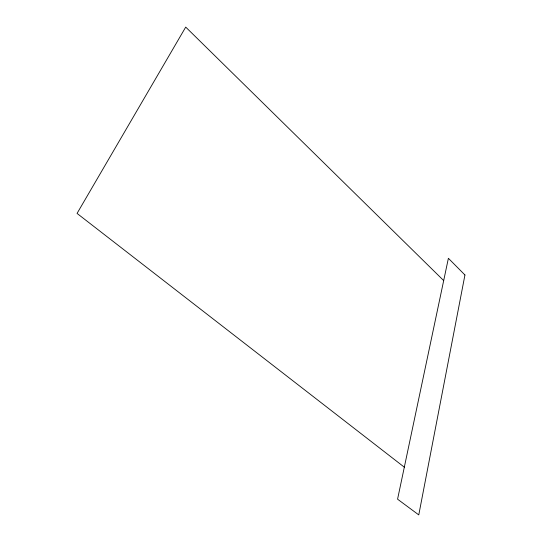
<?xml version="1.0" encoding="UTF-8"?>
<svg xmlns="http://www.w3.org/2000/svg" width="542" height="542" viewBox="0 0 542 542"><rect width="100%" height="100%" fill="white"/><g stroke="black" fill="none" stroke-linecap="round" stroke-linejoin="round"><path stroke-width="0.81" d="M404.318 467.184L77.059 213.419L185.716 27.1L443.688 280.587M464.941 274.984L418.77 514.9L397.571 499.182L448.39 258.29L464.941 274.984"/></g></svg>
